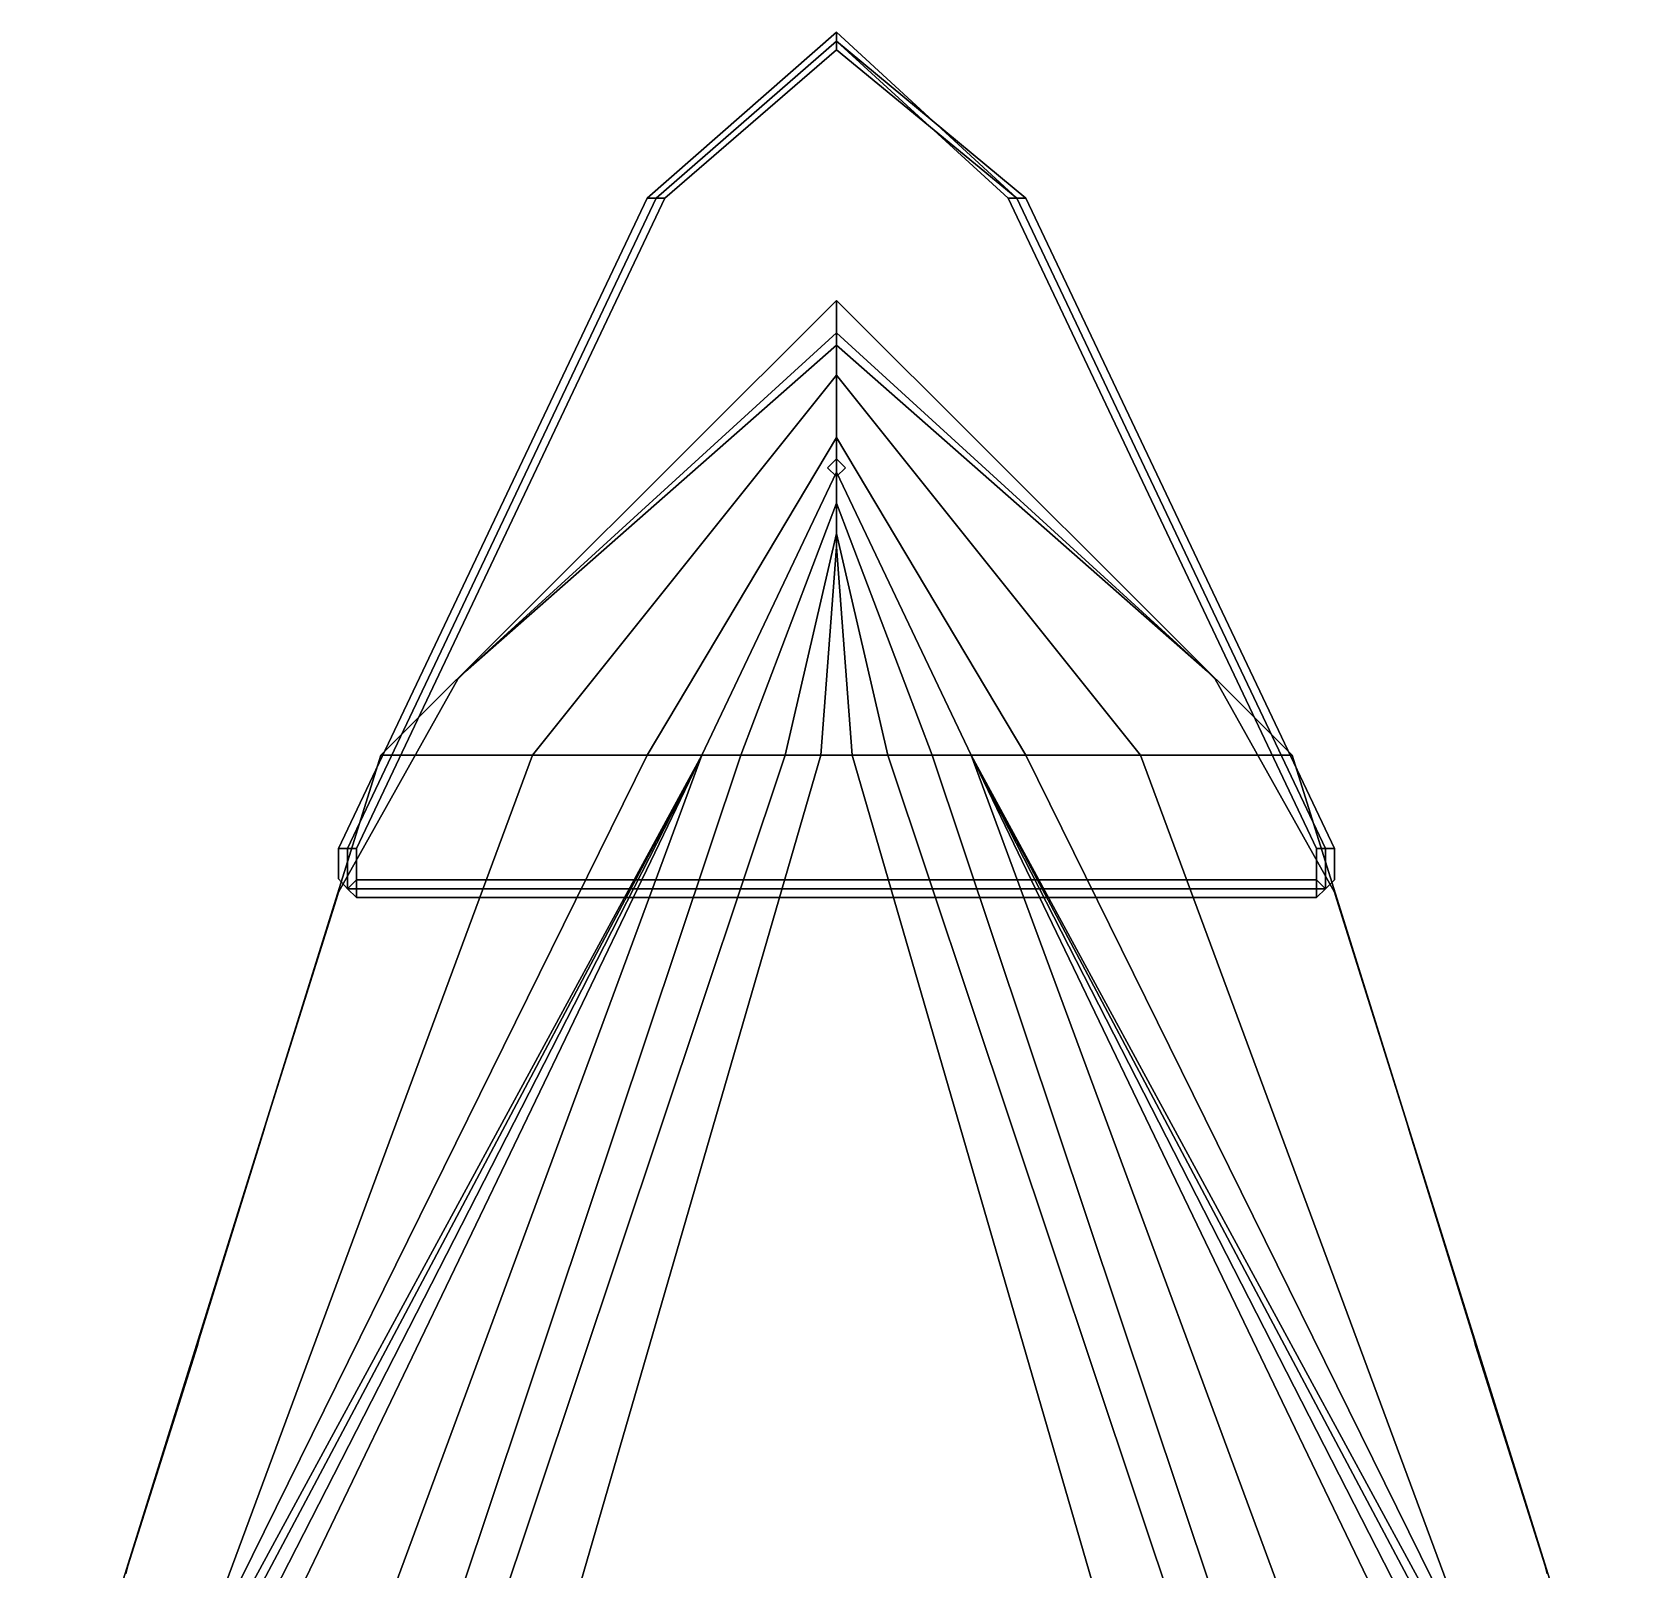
# Model space of a CAD drawing. Header units: millimetres. Extents: x -14 to 14, y -57 to 127.
# Drawn here: x -7.22 to 7.22, y 45.42 to 59.22 of the extents above; entities that cross this region are included whole.
import ezdxf

# ---------------------------------------------------------------- set-up
doc = ezdxf.new("R2010")
doc.units = ezdxf.units.MM
doc.layers.add('railings', color=6, linetype='Continuous')

msp = doc.modelspace()

# ---------------------------------------------------------------- linework, layer by layer
for points in [[(8.130500396205665e-15, 59.14, 9.709999999999997), (8.140297247036246e-15, 59.22000000000001, 9.629999999999999), (-1.699999999999998, 57.73, 8.48), (-1.62, 57.73, 8.56)], [(8.140297247036246e-15, 59.22000000000001, 9.629999999999999), (8.130500396205665e-15, 59.14, 9.549999999999997), (-1.62, 57.73, 8.4), (-1.699999999999998, 57.73, 8.48)], [(6.363940407635995e-15, 59.22000000000001, 9.629999999999995), (6.344346705974834e-15, 59.14, 9.710000000000008), (1.700000000000013, 57.73, 8.48), (1.620000000000015, 57.73, 8.4)], [(6.363940407635992e-15, 59.14, 9.550000000000011), (6.363940407635995e-15, 59.22000000000001, 9.629999999999995), (1.620000000000015, 57.73, 8.4), (1.540000000000016, 57.73, 8.48)], [(8.130500396205665e-15, 59.14, 9.549999999999997), (8.120703545375087e-15, 59.06000000000002, 9.629999999999999), (-1.540000000000002, 57.73, 8.48), (-1.62, 57.73, 8.4)], [(8.120703545375087e-15, 59.06000000000002, 9.629999999999999), (8.130500396205665e-15, 59.14, 9.709999999999997), (-1.62, 57.73, 8.56), (-1.540000000000002, 57.73, 8.48)], [(6.344346705974834e-15, 59.05999999999999, 9.629999999999995), (6.363940407635992e-15, 59.14, 9.550000000000011), (1.540000000000016, 57.73, 8.48), (1.620000000000015, 57.73, 8.56)], [(6.344346705974834e-15, 59.14, 9.710000000000008), (6.344346705974834e-15, 59.05999999999999, 9.629999999999995), (1.620000000000015, 57.73, 8.56), (1.700000000000013, 57.73, 8.48)], [(-1.62, 57.73, 8.56), (-1.699999999999998, 57.73, 8.48), (-4.469999999999995, 51.89, 4), (-4.389999999999993, 51.89, 4.08)], [(-1.699999999999998, 57.73, 8.48), (-1.62, 57.73, 8.4), (-4.389999999999993, 51.89, 3.92), (-4.469999999999995, 51.89, 4)], [(-1.62, 57.73, 8.4), (-1.540000000000002, 57.73, 8.48), (-4.309999999999995, 51.89, 4), (-4.389999999999993, 51.89, 3.92)], [(-1.540000000000002, 57.73, 8.48), (-1.62, 57.73, 8.56), (-4.389999999999993, 51.89, 4.08), (-4.309999999999995, 51.89, 4)], [(1.540000000000016, 57.73, 8.48), (1.620000000000015, 57.73, 8.4), (4.390000000000007, 51.89, 3.92), (4.310000000000008, 51.89, 4)], [(1.620000000000015, 57.73, 8.56), (1.540000000000016, 57.73, 8.48), (4.310000000000008, 51.89, 4), (4.390000000000007, 51.89, 4.08)], [(1.620000000000015, 57.73, 8.4), (1.700000000000013, 57.73, 8.48), (4.470000000000009, 51.89, 4), (4.390000000000007, 51.89, 3.92)], [(1.700000000000013, 57.73, 8.48), (1.620000000000015, 57.73, 8.56), (4.390000000000007, 51.89, 4.08), (4.470000000000009, 51.89, 4)], [(6.956988696064926e-15, 56.81, 5.480000000000004), (6.874940070358826e-15, 56.14, 2.590000000000003), (-2.730000000000011, 52.73, 2.590000000000003), (-4.089999999999996, 52.73, 5.290000000000006)], [(6.956988696064926e-15, 56.81, 5.480000000000004), (6.956988696064926e-15, 56.81, 5.480000000000004), (-4.089999999999996, 52.73, 5.290000000000006), (4.090000000000009, 52.73, 5.290000000000006)], [(4.090000000000009, 52.73, 5.290000000000006), (2.730000000000024, 52.73, 2.590000000000003), (6.874940070358826e-15, 56.14, 2.590000000000003), (6.956988696064926e-15, 56.81, 5.480000000000004)], [(6.874940070358826e-15, 56.14, 2.590000000000003), (6.806362114544774e-15, 55.58000000000001), (-1.699999999999982, 52.73), (-2.730000000000011, 52.73, 2.590000000000003)], [(2.730000000000024, 52.73, 2.590000000000003), (1.699999999999994, 52.73), (6.806362114544774e-15, 55.58000000000001), (6.874940070358826e-15, 56.14, 2.590000000000003)], [(6.806362114544774e-15, 55.58000000000001), (6.76839931757628e-15, 55.27000000000001, -1.510000000000005), (-1.210000000000001, 52.73, -1.510000000000005), (-1.699999999999982, 52.73)], [(1.699999999999994, 52.73), (1.210000000000013, 52.73, -1.510000000000005), (6.76839931757628e-15, 55.27000000000001, -1.510000000000005), (6.806362114544774e-15, 55.58000000000001)], [(6.797789870068016e-15, 55.39, 5.4), (-0.07999999999999323, 55.31, 5.4), (-0.07999999999999323, 55.31, 14.7), (6.797789870068016e-15, 55.39, 14.7)], [(0.08000000000000677, 55.31, 14.7), (6.796972381629962e-15, 55.39, 14.7), (-0.07999999999999323, 55.31, 14.7), (6.76350089216099e-15, 55.23, 14.7)], [(-0.07999999999999323, 55.31, 5.4), (6.7586024667457e-15, 55.23, 5.4), (6.7586024667457e-15, 55.23, 14.7), (-0.07999999999999323, 55.31, 14.7)], [(0.08000000000000677, 55.31, 5.4), (6.797789870068016e-15, 55.39, 5.4), (6.797789870068016e-15, 55.39, 14.7), (0.08000000000000677, 55.31, 14.7)], [(6.7586024667457e-15, 55.23, 5.4), (0.08000000000000677, 55.31, 5.4), (0.08000000000000677, 55.31, 14.7), (6.7586024667457e-15, 55.23, 14.7)], [(6.76839931757628e-15, 55.27000000000001, -1.510000000000005), (6.734110339669254e-15, 54.99000000000001, -2.649999999999991), (-0.8600000000000065, 52.73, -2.649999999999991), (-1.210000000000001, 52.73, -1.510000000000005)], [(1.210000000000013, 52.73, -1.510000000000005), (0.860000000000019, 52.73, -2.649999999999991), (6.734110339669254e-15, 54.99000000000001, -2.649999999999991), (6.76839931757628e-15, 55.27000000000001, -1.510000000000005)], [(6.734110339669254e-15, 54.99000000000001, -2.649999999999991), (6.70104596811605e-15, 54.72000000000001, -3.899999999999991), (-0.4600000000000008, 52.73, -3.899999999999991), (-0.8600000000000065, 52.73, -2.649999999999991)], [(0.860000000000019, 52.73, -2.649999999999991), (0.4600000000000133, 52.73, -3.899999999999991), (6.70104596811605e-15, 54.72000000000001, -3.899999999999991), (6.734110339669254e-15, 54.99000000000001, -2.649999999999991)], [(6.70104596811605e-15, 54.72000000000001, -3.899999999999991), (5.828448617836714e-15, 54.60000000000001, -4.349999999999994), (-0.1399999999999791, 52.73, -4.349999999999994), (-0.4600000000000008, 52.73, -3.899999999999991)], [(5.828448617836714e-15, 54.60000000000001, -4.349999999999994), (5.828448617836714e-15, 54.60000000000001, -4.349999999999994), (0.1399999999999917, 52.73, -4.349999999999994), (-0.1399999999999791, 52.73, -4.349999999999994)], [(0.4600000000000133, 52.73, -3.899999999999991), (0.1399999999999918, 52.73, -4.349999999999994), (5.828448617836714e-15, 54.60000000000001, -4.349999999999994), (6.70104596811605e-15, 54.72000000000001, -3.899999999999991)], [(4.090000000000009, 52.73, 5.290000000000006), (-4.089999999999996, 52.73, 5.290000000000006), (-7.219999999999994, 42.71000000000001, 4.820000000000007), (7.220000000000001, 42.71000000000001, 4.820000000000007)], [(-4.089999999999996, 52.73, 5.290000000000006), (-2.730000000000011, 52.73, 2.590000000000003), (-6.439999999999992, 42.71000000000001, 1.980000000000004), (-7.219999999999994, 42.71000000000001, 4.820000000000007)], [(-1.210000000000002, 52.73, -1.510000000000005), (-1.210000000000001, 52.73, -1.510000000000005), (-6.529999999999996, 42.71000000000001, -2.649999999999991), (-6.65, 42.71000000000001, -2.349999999999994)], [(-1.699999999999981, 52.73), (-1.210000000000002, 52.73, -1.510000000000005), (-6.65, 42.71000000000001, -2.349999999999994), (-6.639999999999981, 42.71000000000001)], [(-2.730000000000011, 52.73, 2.590000000000003), (-1.699999999999981, 52.73), (-6.639999999999981, 42.71000000000001), (-6.439999999999992, 42.71000000000001, 1.980000000000004)], [(-1.210000000000002, 52.73, -1.510000000000005), (-1.210000000000001, 52.73, -1.510000000000005), (-6.329999999999979, 42.71000000000001, -2.849999999999994), (-6.529999999999996, 42.71000000000001, -2.649999999999991)], [(-1.210000000000002, 52.73, -1.510000000000005), (-1.210000000000001, 52.73, -1.510000000000005), (-6.029999999999996, 42.71000000000001, -2.959999999999994), (-6.329999999999979, 42.71000000000001, -2.849999999999994)], [(-1.210000000000002, 52.73, -1.510000000000005), (-1.210000000000001, 52.73, -1.510000000000005), (-4.909999999999991, 42.71000000000001, -2.959999999999994), (-6.029999999999996, 42.71000000000001, -2.959999999999994)], [(-1.210000000000001, 52.73, -1.510000000000005), (-0.8600000000000063, 52.73, -2.649999999999991), (-4.210000000000003, 42.71000000000001, -3.739999999999995), (-4.909999999999991, 42.71000000000001, -2.959999999999994)], [(-0.8600000000000063, 52.73, -2.649999999999991), (-0.4600000000000006, 52.73, -3.899999999999991), (-3.809999999999997, 42.71000000000001, -4.030000000000001), (-4.210000000000003, 42.71000000000001, -3.739999999999995)], [(-0.4600000000000006, 52.73, -3.899999999999991), (-0.139999999999979, 52.73, -4.349999999999994), (-3.050000000000006, 42.71000000000001, -4.349999999999994), (-3.809999999999997, 42.71000000000001, -4.030000000000001)], [(-0.139999999999979, 52.73, -4.349999999999994), (0.1399999999999917, 52.73, -4.349999999999994), (3.050000000000013, 42.71000000000001, -4.349999999999994), (-3.050000000000006, 42.71000000000001, -4.349999999999994)], [(3.810000000000004, 42.71000000000001, -4.030000000000001), (3.050000000000014, 42.71000000000001, -4.349999999999994), (0.1399999999999919, 52.73, -4.349999999999994), (0.4600000000000135, 52.73, -3.899999999999991)], [(4.21000000000001, 42.71000000000001, -3.739999999999995), (3.810000000000004, 42.71000000000001, -4.030000000000001), (0.4600000000000135, 52.73, -3.899999999999991), (0.8600000000000192, 52.73, -2.649999999999991)], [(4.909999999999998, 42.71000000000001, -2.959999999999994), (4.21000000000001, 42.71000000000001, -3.739999999999995), (0.8600000000000192, 52.73, -2.649999999999991), (1.210000000000014, 52.73, -1.510000000000005)], [(6.030000000000003, 42.71000000000001, -2.959999999999994), (4.909999999999998, 42.71000000000001, -2.959999999999994), (1.210000000000014, 52.73, -1.510000000000005)], [(6.650000000000007, 42.71000000000001, -2.349999999999994), (6.530000000000003, 42.71000000000001, -2.649999999999991), (1.210000000000014, 52.73, -1.510000000000005), (1.210000000000008, 52.73000000000002, -1.509999999999991)], [(6.329999999999986, 42.71000000000001, -2.849999999999994), (6.030000000000003, 42.71000000000001, -2.959999999999994), (1.210000000000014, 52.73, -1.510000000000005), (1.210000000000016, 52.73, -1.509999999999991)], [(6.530000000000003, 42.71000000000001, -2.649999999999991), (6.329999999999986, 42.71000000000001, -2.849999999999994), (1.210000000000014, 52.73, -1.510000000000005), (1.210000000000015, 52.73, -1.510000000000005)], [(6.639999999999988, 42.71000000000001), (6.650000000000007, 42.71000000000001, -2.349999999999994), (1.210000000000014, 52.73, -1.510000000000005), (1.699999999999994, 52.73)], [(6.44, 42.71000000000001, 1.980000000000004), (6.639999999999988, 42.71000000000001), (1.699999999999994, 52.73), (2.730000000000024, 52.73, 2.590000000000003)], [(7.220000000000001, 42.71000000000001, 4.820000000000007), (6.44, 42.71000000000001, 1.980000000000004), (2.730000000000024, 52.73, 2.590000000000003), (4.090000000000009, 52.73, 5.290000000000006)], [(-4.389999999999993, 51.89, 4.08), (-4.469999999999995, 51.89, 4), (-4.469999999999995, 51.62, 3.69), (-4.389999999999993, 51.53, 3.77)], [(-4.469999999999995, 51.89, 4), (-4.389999999999993, 51.89, 3.92), (-4.389999999999993, 51.53, 3.609999999999999), (-4.469999999999995, 51.62, 3.69)], [(-4.389999999999993, 51.89, 3.92), (-4.309999999999995, 51.89, 4), (-4.309999999999995, 51.45, 3.69), (-4.389999999999993, 51.53, 3.609999999999999)], [(-4.309999999999995, 51.89, 4), (-4.389999999999993, 51.89, 4.08), (-4.389999999999993, 51.53, 3.77), (-4.309999999999995, 51.45, 3.69)], [(4.310000000000008, 51.89, 4), (4.390000000000007, 51.89, 3.92), (4.390000000000007, 51.53, 3.61), (4.310000000000008, 51.45, 3.69)], [(4.390000000000007, 51.89, 4.08), (4.310000000000008, 51.89, 4), (4.310000000000008, 51.45, 3.69), (4.390000000000007, 51.53, 3.77)], [(4.390000000000007, 51.89, 3.92), (4.470000000000009, 51.89, 4), (4.470000000000009, 51.61, 3.69), (4.390000000000007, 51.53, 3.61)], [(4.470000000000009, 51.89, 4), (4.390000000000007, 51.89, 4.08), (4.390000000000007, 51.53, 3.77), (4.470000000000009, 51.61, 3.69)], [(-4.389999999999993, 51.53, 3.66), (-4.309999999999994, 51.61, 3.74), (4.310000000000007, 51.61, 3.74), (4.390000000000006, 51.53, 3.66)], [(-4.309999999999994, 51.61, 3.74), (-4.389999999999993, 51.53, 3.82), (4.390000000000006, 51.53, 3.82), (4.310000000000007, 51.61, 3.74)], [(-4.309999999999994, 51.45, 3.74), (-4.389999999999993, 51.53, 3.66), (4.390000000000006, 51.53, 3.66), (4.310000000000007, 51.45, 3.74)], [(-4.389999999999993, 51.53, 3.82), (-4.309999999999994, 51.45, 3.74), (4.310000000000007, 51.45, 3.74), (4.390000000000006, 51.53, 3.82)]]:
    msp.add_3dface(points)
at = {"layer": 'railings'}
for points in [[(6.921475111804077e-15, 56.52000000000001, 6.380000000000003), (6.921475111804077e-15, 56.52000000000001, 6.31), (-3.329999999999993, 53.48, 6.180000000000002), (-3.329999999999993, 53.48, 6.250000000000003)], [(-3.329999999999993, 53.48, 6.250000000000003), (-3.329999999999993, 53.48, 6.180000000000002), (6.921475111804077e-15, 56.52000000000001, 6.31), (6.921475111804077e-15, 56.52000000000001, 6.380000000000003)], [(6.931271962634657e-15, 56.60000000000001, 6.380000000000003), (6.921475111804077e-15, 56.52000000000001, 6.380000000000003), (6.889635346604695e-15, 56.26000000000001, 5.45), (6.898207591081453e-15, 56.33000000000001, 5.45)], [(6.898207591081453e-15, 56.33000000000001, 5.45), (6.889635346604695e-15, 56.26000000000001, 5.45), (6.921475111804077e-15, 56.52000000000001, 6.380000000000003), (6.931271962634657e-15, 56.60000000000001, 6.380000000000003)], [(6.921475111804077e-15, 56.52000000000001, 6.380000000000003), (6.921475111804077e-15, 56.52000000000001, 6.31), (3.330000000000005, 53.48, 6.180000000000002), (3.330000000000005, 53.48, 6.250000000000003)], [(3.330000000000005, 53.48, 6.250000000000003), (3.330000000000005, 53.48, 6.180000000000002), (6.921475111804077e-15, 56.52000000000001, 6.31), (6.921475111804077e-15, 56.52000000000001, 6.380000000000003)], [(-3.329999999999993, 53.48, 5.820000000000003), (-3.329999999999993, 53.48, 5.750000000000003), (6.908004441912032e-15, 56.41000000000001, 5.93), (6.908004441912032e-15, 56.41000000000001, 5.99)], [(6.908004441912032e-15, 56.41000000000001, 5.99), (6.908004441912032e-15, 56.41000000000001, 5.93), (-3.329999999999993, 53.48, 5.750000000000003), (-3.329999999999993, 53.48, 5.820000000000003)], [(3.330000000000005, 53.48, 5.820000000000003), (3.330000000000005, 53.48, 5.750000000000003), (6.908004441912032e-15, 56.41000000000001, 5.93), (6.908004441912032e-15, 56.41000000000001, 5.99)], [(6.908004441912032e-15, 56.41000000000001, 5.99), (6.908004441912032e-15, 56.41000000000001, 5.93), (3.330000000000005, 53.48, 5.750000000000003), (3.330000000000005, 53.48, 5.820000000000003)], [(-3.329999999999993, 53.48, 6.250000000000003), (-3.399999999999994, 53.41000000000001, 6.25), (-3.399999999999994, 53.41000000000001, 5.32), (-3.329999999999993, 53.48000000000002, 5.32)], [(-3.329999999999993, 53.48000000000002, 5.32), (-3.399999999999994, 53.41000000000001, 5.32), (-3.399999999999994, 53.41000000000001, 6.25), (-3.329999999999993, 53.48, 6.250000000000003)], [(3.330000000000005, 53.48, 6.250000000000003), (3.400000000000005, 53.41000000000001, 6.25), (3.400000000000005, 53.41000000000001, 5.32), (3.330000000000005, 53.48000000000002, 5.32)], [(3.330000000000005, 53.48000000000002, 5.32), (3.400000000000005, 53.41000000000001, 5.32), (3.400000000000005, 53.41000000000001, 6.25), (3.330000000000005, 53.48, 6.250000000000003)], [(-4.469999999999994, 51.5, 5.720000000000002), (-4.469999999999994, 51.5, 5.650000000000002), (-3.399999999999994, 53.41000000000001, 5.75), (-3.399999999999994, 53.41000000000001, 5.82)], [(-3.399999999999994, 53.41000000000001, 5.82), (-3.399999999999994, 53.41000000000001, 5.75), (-4.469999999999994, 51.5, 5.650000000000002), (-4.469999999999994, 51.5, 5.720000000000002)], [(-3.399999999999994, 53.41000000000001, 6.25), (-3.399999999999994, 53.41000000000001, 6.18), (-4.469999999999994, 51.5, 6.080000000000002), (-4.469999999999994, 51.5, 6.150000000000002)], [(-4.469999999999994, 51.5, 6.150000000000002), (-4.469999999999994, 51.5, 6.080000000000002), (-3.399999999999994, 53.41000000000001, 6.18), (-3.399999999999994, 53.41000000000001, 6.25)], [(4.470000000000005, 51.5, 5.720000000000002), (4.470000000000005, 51.5, 5.650000000000002), (3.400000000000005, 53.41000000000001, 5.75), (3.400000000000005, 53.41000000000001, 5.82)], [(3.400000000000005, 53.41000000000001, 5.82), (3.400000000000005, 53.41000000000001, 5.75), (4.470000000000005, 51.5, 5.650000000000002), (4.470000000000005, 51.5, 5.720000000000002)], [(3.400000000000005, 53.41000000000001, 6.25), (3.400000000000005, 53.41000000000001, 6.18), (4.470000000000005, 51.5, 6.080000000000002), (4.470000000000005, 51.5, 6.150000000000002)], [(4.470000000000005, 51.5, 6.150000000000002), (4.470000000000005, 51.5, 6.080000000000002), (3.400000000000005, 53.41000000000001, 6.18), (3.400000000000005, 53.41000000000001, 6.25)], [(-5.119999999999994, 49.42999999999999, 5.630000000000003), (-5.119999999999994, 49.42999999999999, 5.560000000000002), (-4.489999999999994, 51.43000000000001, 5.65), (-4.489999999999994, 51.43000000000001, 5.72)], [(-4.489999999999994, 51.43000000000001, 5.72), (-4.489999999999994, 51.43000000000001, 5.65), (-5.119999999999994, 49.42999999999999, 5.560000000000002), (-5.119999999999994, 49.42999999999999, 5.630000000000003)], [(-4.489999999999994, 51.43000000000001, 6.150000000000002), (-4.489999999999994, 51.43000000000001, 6.08), (-5.119999999999994, 49.42999999999999, 5.990000000000002), (-5.119999999999994, 49.42999999999999, 6.060000000000002)], [(-5.119999999999994, 49.42999999999999, 6.060000000000002), (-5.119999999999994, 49.42999999999999, 5.990000000000002), (-4.489999999999994, 51.43000000000001, 6.08), (-4.489999999999994, 51.43000000000001, 6.150000000000002)], [(-4.469999999999994, 51.5, 6.150000000000002), (-4.489999999999994, 51.43000000000001, 6.150000000000002), (-4.489999999999994, 51.43000000000001, 5.22), (-4.469999999999994, 51.50000000000001, 5.22)], [(-4.469999999999994, 51.50000000000001, 5.22), (-4.489999999999994, 51.43000000000001, 5.22), (-4.489999999999994, 51.43000000000001, 6.150000000000002), (-4.469999999999994, 51.5, 6.150000000000002)], [(4.470000000000005, 51.5, 6.150000000000002), (4.490000000000008, 51.43000000000001, 6.150000000000002), (4.490000000000008, 51.43000000000001, 5.22), (4.470000000000005, 51.50000000000001, 5.22)], [(4.470000000000005, 51.50000000000001, 5.22), (4.490000000000008, 51.43000000000001, 5.22), (4.490000000000008, 51.43000000000001, 6.150000000000002), (4.470000000000005, 51.5, 6.150000000000002)], [(5.120000000000004, 49.42999999999999, 5.630000000000003), (5.120000000000004, 49.42999999999999, 5.560000000000002), (4.490000000000008, 51.43000000000001, 5.65), (4.490000000000008, 51.43000000000001, 5.72)], [(4.490000000000008, 51.43000000000001, 5.72), (4.490000000000008, 51.43000000000001, 5.65), (5.120000000000004, 49.42999999999999, 5.560000000000002), (5.120000000000004, 49.42999999999999, 5.630000000000003)], [(4.490000000000008, 51.43000000000001, 6.150000000000002), (4.490000000000008, 51.43000000000001, 6.08), (5.120000000000004, 49.42999999999999, 5.990000000000002), (5.120000000000004, 49.42999999999999, 6.060000000000002)], [(5.120000000000004, 49.42999999999999, 6.060000000000002), (5.120000000000004, 49.42999999999999, 5.990000000000002), (4.490000000000008, 51.43000000000001, 6.08), (4.490000000000008, 51.43000000000001, 6.150000000000002)], [(-5.119999999999994, 49.42999999999999, 6.060000000000002), (-5.139999999999993, 49.36, 6.060000000000002), (-5.139999999999993, 49.36, 5.13), (-5.119999999999994, 49.43000000000001, 5.13)], [(-5.119999999999994, 49.43000000000001, 5.13), (-5.139999999999993, 49.36, 5.13), (-5.139999999999993, 49.36, 6.060000000000002), (-5.119999999999994, 49.42999999999999, 6.060000000000002)], [(5.120000000000004, 49.42999999999999, 6.060000000000002), (5.140000000000007, 49.36, 6.060000000000002), (5.140000000000007, 49.36, 5.13), (5.120000000000004, 49.43000000000001, 5.13)], [(5.120000000000004, 49.43000000000001, 5.13), (5.140000000000007, 49.36, 5.13), (5.140000000000007, 49.36, 6.060000000000002), (5.120000000000004, 49.42999999999999, 6.060000000000002)], [(-5.719999999999994, 47.48999999999999, 5.970000000000002), (-5.719999999999994, 47.48999999999999, 5.900000000000002), (-5.139999999999993, 49.36, 5.99), (-5.139999999999993, 49.36, 6.060000000000002)], [(-5.139999999999993, 49.36, 6.060000000000002), (-5.139999999999993, 49.36, 5.99), (-5.719999999999994, 47.48999999999999, 5.900000000000002), (-5.719999999999994, 47.48999999999999, 5.970000000000002)], [(-5.139999999999993, 49.36, 5.63), (-5.139999999999993, 49.36, 5.56), (-5.719999999999994, 47.48999999999999, 5.470000000000002), (-5.719999999999994, 47.48999999999999, 5.540000000000003)], [(-5.719999999999994, 47.48999999999999, 5.540000000000003), (-5.719999999999994, 47.48999999999999, 5.470000000000002), (-5.139999999999993, 49.36, 5.56), (-5.139999999999993, 49.36, 5.63)], [(5.720000000000005, 47.48999999999999, 5.540000000000003), (5.720000000000005, 47.48999999999999, 5.470000000000002), (5.140000000000007, 49.36, 5.56), (5.140000000000007, 49.36, 5.63)], [(5.140000000000007, 49.36, 5.63), (5.140000000000007, 49.36, 5.56), (5.720000000000005, 47.48999999999999, 5.470000000000002), (5.720000000000005, 47.48999999999999, 5.540000000000003)], [(5.140000000000007, 49.36, 6.060000000000002), (5.140000000000007, 49.36, 5.99), (5.720000000000005, 47.48999999999999, 5.900000000000002), (5.720000000000005, 47.48999999999999, 5.970000000000002)], [(5.720000000000005, 47.48999999999999, 5.970000000000002), (5.720000000000005, 47.48999999999999, 5.900000000000002), (5.140000000000007, 49.36, 5.99), (5.140000000000007, 49.36, 6.060000000000002)], [(-6.359999999999995, 45.45, 5.870000000000003), (-6.359999999999995, 45.45, 5.800000000000002), (-5.739999999999994, 47.42, 5.9), (-5.739999999999994, 47.42, 5.970000000000002)], [(-5.739999999999994, 47.42, 5.970000000000002), (-5.739999999999994, 47.42, 5.9), (-6.359999999999995, 45.45, 5.800000000000002), (-6.359999999999995, 45.45, 5.870000000000003)], [(-5.739999999999994, 47.42, 5.54), (-5.739999999999994, 47.42, 5.47), (-6.359999999999995, 45.45, 5.370000000000003), (-6.359999999999995, 45.45, 5.440000000000003)], [(-6.359999999999995, 45.45, 5.440000000000003), (-6.359999999999995, 45.45, 5.370000000000003), (-5.739999999999994, 47.42, 5.47), (-5.739999999999994, 47.42, 5.54)], [(-5.719999999999994, 47.49000000000001, 5.04), (-5.739999999999994, 47.42, 5.04), (-5.739999999999994, 47.42, 5.970000000000002), (-5.719999999999994, 47.48999999999999, 5.970000000000002)], [(-5.719999999999994, 47.48999999999999, 5.970000000000002), (-5.739999999999994, 47.42, 5.970000000000002), (-5.739999999999994, 47.42, 5.04), (-5.719999999999994, 47.49000000000001, 5.04)], [(5.720000000000005, 47.48999999999999, 5.970000000000002), (5.740000000000008, 47.42, 5.970000000000002), (5.740000000000008, 47.42, 5.04), (5.720000000000005, 47.49000000000001, 5.04)], [(5.720000000000005, 47.49000000000001, 5.04), (5.740000000000008, 47.42, 5.04), (5.740000000000008, 47.42, 5.970000000000002), (5.720000000000005, 47.48999999999999, 5.970000000000002)], [(5.740000000000008, 47.42, 5.54), (5.740000000000008, 47.42, 5.47), (6.360000000000005, 45.45, 5.370000000000003), (6.360000000000005, 45.45, 5.440000000000003)], [(6.360000000000005, 45.45, 5.440000000000003), (6.360000000000005, 45.45, 5.370000000000003), (5.740000000000008, 47.42, 5.47), (5.740000000000008, 47.42, 5.54)], [(6.360000000000005, 45.45, 5.870000000000003), (6.360000000000005, 45.45, 5.800000000000002), (5.740000000000008, 47.42, 5.9), (5.740000000000008, 47.42, 5.970000000000002)], [(5.740000000000008, 47.42, 5.970000000000002), (5.740000000000008, 47.42, 5.9), (6.360000000000005, 45.45, 5.800000000000002), (6.360000000000005, 45.45, 5.870000000000003)], [(-6.359999999999995, 45.45000000000002, 4.94), (-6.379999999999995, 45.38000000000001, 4.94), (-6.379999999999995, 45.38000000000001, 5.870000000000003), (-6.359999999999995, 45.45, 5.870000000000003)], [(-6.359999999999995, 45.45, 5.870000000000003), (-6.379999999999995, 45.38000000000001, 5.870000000000003), (-6.379999999999995, 45.38000000000001, 4.94), (-6.359999999999995, 45.45000000000002, 4.94)], [(6.360000000000005, 45.45000000000002, 4.94), (6.380000000000008, 45.38000000000001, 4.94), (6.380000000000008, 45.38000000000001, 5.870000000000003), (6.360000000000005, 45.45, 5.870000000000003)], [(6.360000000000005, 45.45, 5.870000000000003), (6.380000000000008, 45.38000000000001, 5.870000000000003), (6.380000000000008, 45.38000000000001, 4.94), (6.360000000000005, 45.45000000000002, 4.94)]]:
    msp.add_3dface(points, dxfattribs=at)

doc.saveas('drawing.dxf')
